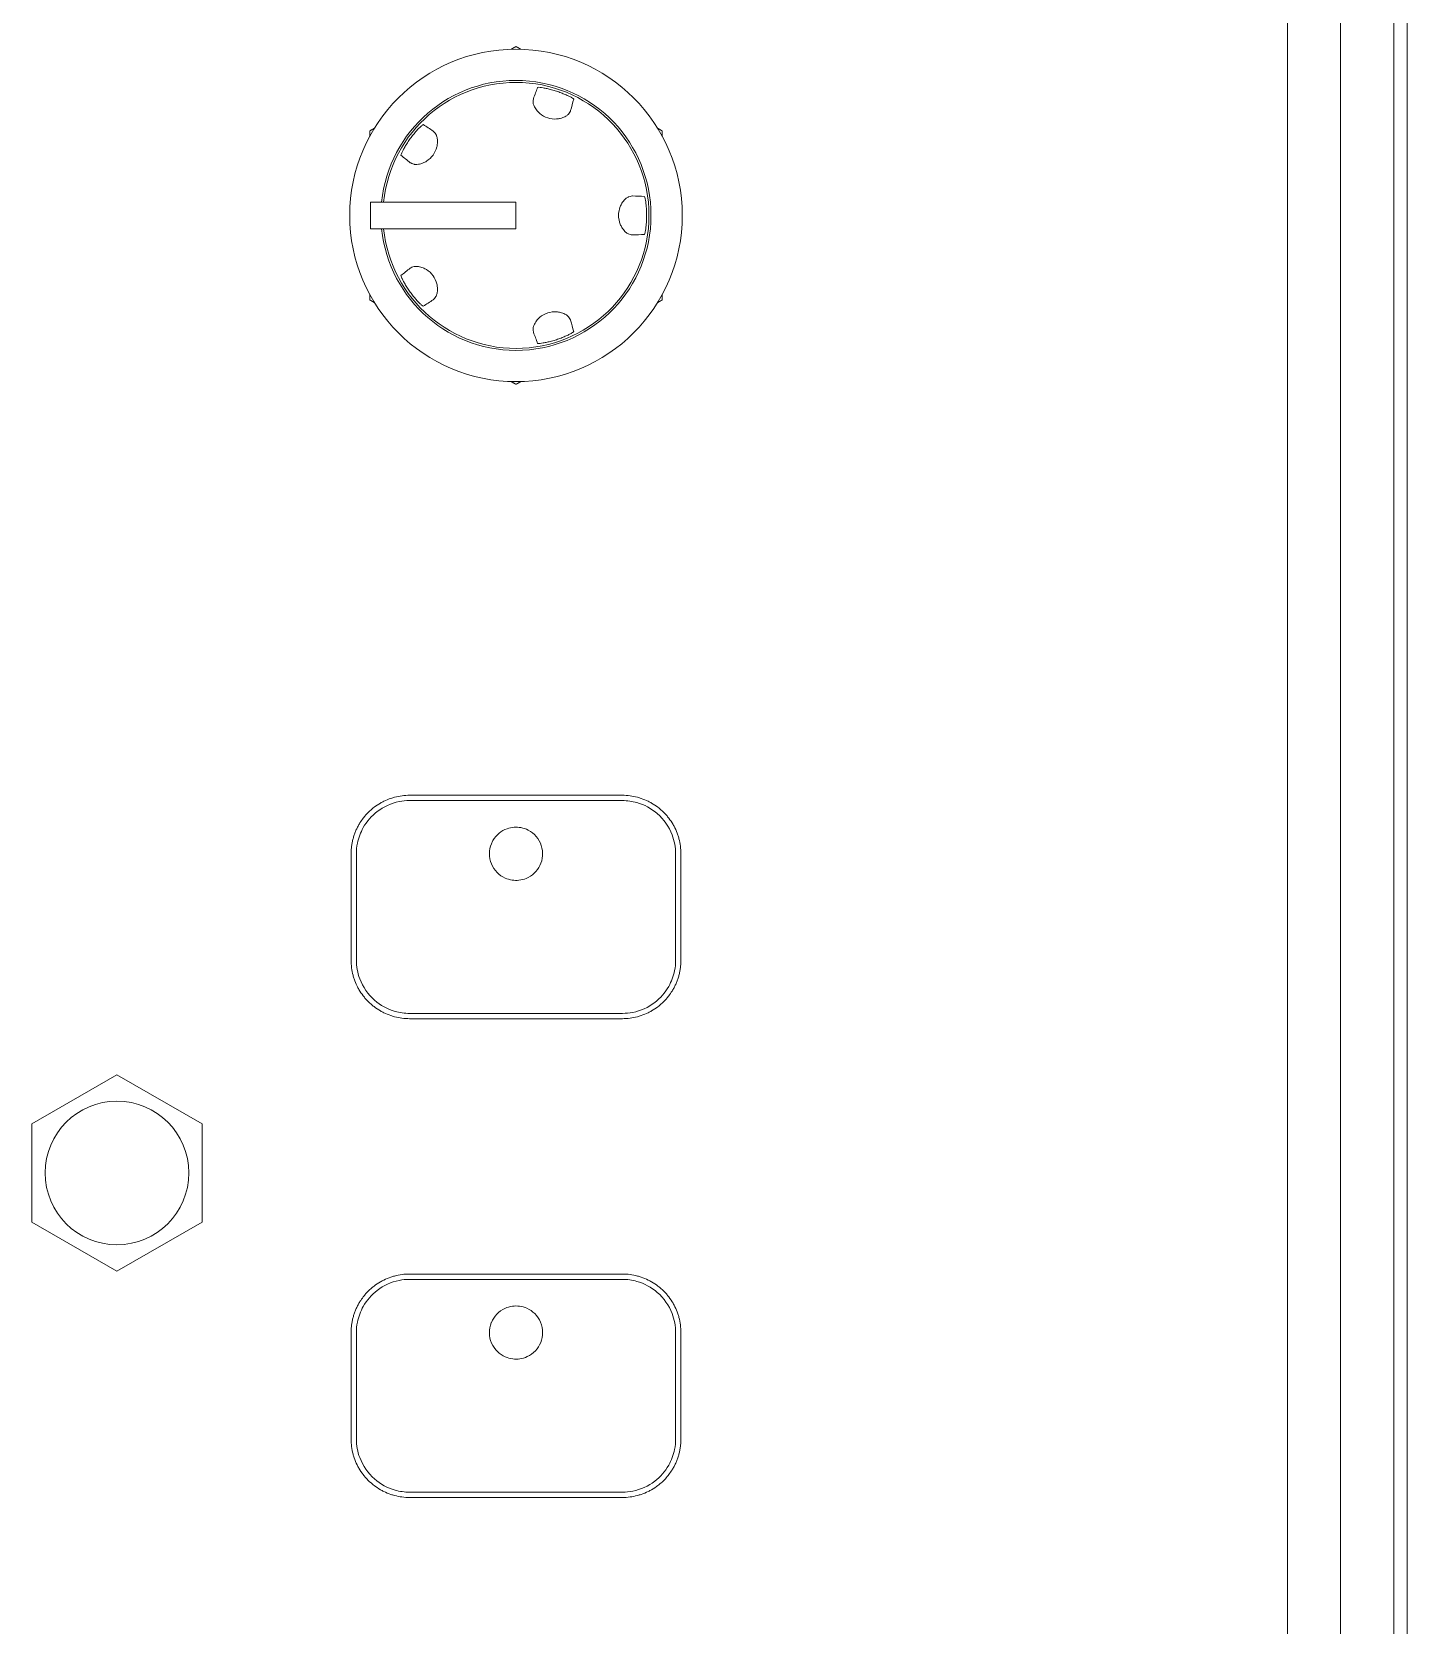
# Model space of a CAD drawing. Header units: millimetres. Extents: x 20 to 1660, y 4 to 1168.
# Drawn here: x 604.2 to 655.9, y 535.4 to 595.3 of the extents above; entities that cross this region are included whole.
import ezdxf

# ---------------------------------------------------------------- set-up
doc = ezdxf.new("R2010")
doc.units = ezdxf.units.MM
doc.header["$LTSCALE"] = 4
doc.layers.add('Visible Edges(A H Standard)', color=7, linetype='Continuous', lineweight=18)

msp = doc.modelspace()

# ---------------------------------------------------------------- linework, layer by layer
at = {"layer": 'Visible Edges(A H Standard)'}
for p, q in [((655.876, 743.055), (655.876, 257.055)), ((651.376, 718.855), (651.376, 270.484)), ((651.376, 718.855), (651.376, 270.484)), ((653.376, 270.484), (653.376, 718.855)), ((655.376, 718.855), (655.376, 270.484)), ((617.586, 588.855), (616.909, 588.855)), ((617.586, 588.855), (619.1, 588.855)), ((622.376, 588.855), (619.1, 588.855)), ((622.376, 588.855), (622.376, 587.855)), ((616.909, 587.855), (617.586, 587.855)), ((619.1, 587.855), (617.586, 587.855)), ((619.1, 587.855), (622.376, 587.855)), ((618.376, 566.555), (626.376, 566.555)), ((616.176, 560.355), (616.176, 564.355)), ((628.576, 564.355), (628.576, 560.355)), ((626.376, 558.155), (618.376, 558.155)), ((607.376, 556.05), (604.176, 554.202)), ((610.576, 554.202), (607.376, 556.05)), ((604.176, 554.202), (604.176, 550.507)), ((610.576, 550.507), (610.576, 554.202)), ((604.176, 550.507), (607.376, 548.659)), ((607.376, 548.659), (610.576, 550.507)), ((618.376, 548.555), (626.376, 548.555)), ((616.176, 542.355), (616.176, 546.355)), ((628.576, 546.355), (628.576, 542.355)), ((626.376, 540.155), (618.376, 540.155))]:
    msp.add_line(p, q, dxfattribs=at)
for centre, radius in [((622.376, 588.355), 6.25), ((607.376, 552.355), 2.7)]:
    msp.add_circle(centre, radius, dxfattribs=at)
for radius, start, end in [(5.075, 185.65405, 174.34595), (5, 185.73917, 174.26083)]:
    msp.add_arc((622.376, 588.355), radius, start, end, dxfattribs=at)
for points, weights in [([(622.197, 594.602), (622.286, 594.653), (622.376, 594.705)], [1.00858323073, 1.00441777344, 1]), ([(622.376, 594.705), (622.467, 594.653), (622.555, 594.602)], [1, 1.00441777344, 1.00858323073]), ([(616.876, 591.53), (616.967, 591.582), (617.055, 591.633)], [1, 1.00441777344, 1.00858323073]), ([(616.876, 591.323), (616.876, 591.426), (616.876, 591.53)], [1.00858323073, 1.00441777344, 1]), ([(627.697, 591.633), (627.786, 591.582), (627.876, 591.53)], [1.00858323073, 1.00441777344, 1]), ([(627.876, 591.53), (627.876, 591.426), (627.876, 591.323)], [1, 1.00441777344, 1.00858323073]), ([(616.909, 587.855), (616.911, 588.355), (616.909, 588.855)], [1.06425409617, 1.06914402258, 1.06425409617]), ([(616.876, 585.179), (616.876, 585.283), (616.876, 585.386)], [1, 1.00441777344, 1.00858323073]), ([(627.876, 585.386), (627.876, 585.283), (627.876, 585.179)], [1.00858323073, 1.00441777344, 1]), ([(617.055, 585.076), (616.967, 585.127), (616.876, 585.179)], [1.00858323073, 1.00441777344, 1]), ([(627.876, 585.179), (627.786, 585.127), (627.697, 585.076)], [1, 1.00441777344, 1.00858323073]), ([(622.376, 582.004), (622.286, 582.056), (622.197, 582.107)], [1, 1.00441777344, 1.00858323073]), ([(622.555, 582.107), (622.467, 582.056), (622.376, 582.004)], [1.00858323073, 1.00441777344, 1])]:
    msp.add_rational_spline(points, weights, degree=2, dxfattribs=at)
for points in [[(623.033, 592.75), (623.084, 592.889), (623.137, 593.029), (623.19, 593.167)], [(624.546, 592.726), (624.509, 592.583), (624.469, 592.438), (624.429, 592.296)], [(618.889, 591.769), (619.014, 591.69), (619.139, 591.607), (619.262, 591.525)], [(618.399, 590.337), (618.283, 590.428), (618.165, 590.522), (618.051, 590.616)], [(626.76, 589.088), (626.907, 589.083), (627.057, 589.076), (627.205, 589.067)], [(627.205, 587.642), (627.057, 587.633), (626.907, 587.626), (626.76, 587.621)], [(618.051, 586.093), (618.165, 586.187), (618.283, 586.281), (618.399, 586.372)], [(619.262, 585.184), (619.139, 585.102), (619.014, 585.02), (618.889, 584.94)], [(624.429, 584.413), (624.469, 584.271), (624.509, 584.126), (624.546, 583.983)], [(623.19, 583.542), (623.137, 583.68), (623.084, 583.821), (623.033, 583.959)]]:
    msp.add_open_spline(points, degree=3, dxfattribs=at)
for points, knots in [([(623.19, 593.167), (623.192, 593.172), (623.226, 593.172), (623.32, 593.162), (623.358, 593.156), (623.447, 593.141), (623.496, 593.132), (623.599, 593.109), (623.657, 593.095), (623.776, 593.063), (623.838, 593.045), (623.951, 593.008), (624.011, 592.987), (624.127, 592.942), (624.182, 592.92), (624.278, 592.878), (624.324, 592.856), (624.404, 592.816), (624.439, 592.798), (624.521, 592.751), (624.548, 592.731), (624.546, 592.726)], [0.0006679, 0.0006679, 0.0006679, 0.0006679, 0.0372711, 0.0372711, 0.0559066, 0.0559066, 0.0745421, 0.0745421, 0.0923267, 0.0923267, 0.1101113, 0.1101113, 0.1278958, 0.1278958, 0.1456804, 0.1456804, 0.1643159, 0.1643159, 0.1829514, 0.1829514, 0.2195546, 0.2195546, 0.2195546, 0.2195546]), ([(623.022, 592.596), (623.021, 592.631), (623.022, 592.662), (623.027, 592.724), (623.031, 592.746), (623.033, 592.75)], [-0.05311398, -0.05311398, -0.05311398, -0.05311398, -0.03239209, -0.03239209, -0.00022322, -0.00022322, -0.00022322, -0.00022322]), ([(624.347, 592.165), (624.338, 592.154), (624.328, 592.144), (624.293, 592.111), (624.254, 592.085), (624.167, 592.041), (624.101, 592.016), (623.999, 591.992), (623.947, 591.984), (623.798, 591.973), (623.67, 591.987), (623.465, 592.054), (623.353, 592.118), (623.239, 592.214), (623.202, 592.251), (623.134, 592.331), (623.094, 592.389), (623.05, 592.476), (623.034, 592.52), (623.025, 592.567), (623.023, 592.582), (623.022, 592.596)], [0.1111595, 0.1111595, 0.1111595, 0.1111595, 0.1181117, 0.1181117, 0.1346005, 0.1346005, 0.1549386, 0.1549386, 0.1687629, 0.1687629, 0.2011039, 0.2011039, 0.2334448, 0.2334448, 0.2472691, 0.2472691, 0.2676073, 0.2676073, 0.284096, 0.284096, 0.2910482, 0.2910482, 0.2910482, 0.2910482]), ([(624.429, 592.296), (624.428, 592.292), (624.418, 592.271), (624.385, 592.217), (624.368, 592.193), (624.347, 592.165)], [-0.06093533, -0.06093533, -0.06093533, -0.06093533, -0.03074397, -0.03074397, -0.01208171, -0.01208171, -0.01208171, -0.01208171]), ([(618.051, 590.616), (618.047, 590.619), (618.057, 590.651), (618.096, 590.737), (618.113, 590.772), (618.155, 590.852), (618.179, 590.896), (618.232, 590.987), (618.263, 591.037), (618.331, 591.141), (618.368, 591.194), (618.437, 591.29), (618.476, 591.341), (618.554, 591.437), (618.593, 591.483), (618.662, 591.561), (618.697, 591.598), (618.76, 591.662), (618.788, 591.689), (618.858, 591.753), (618.885, 591.772), (618.889, 591.769)], [0.0006679, 0.0006679, 0.0006679, 0.0006679, 0.0372711, 0.0372711, 0.0559066, 0.0559066, 0.0745421, 0.0745421, 0.0923267, 0.0923267, 0.1101113, 0.1101113, 0.1278958, 0.1278958, 0.1456804, 0.1456804, 0.1643159, 0.1643159, 0.1829514, 0.1829514, 0.2195546, 0.2195546, 0.2195546, 0.2195546]), ([(619.361, 591.406), (619.369, 591.395), (619.376, 591.382), (619.396, 591.338), (619.409, 591.293), (619.424, 591.197), (619.427, 591.126), (619.418, 591.021), (619.41, 590.97), (619.374, 590.825), (619.321, 590.708), (619.194, 590.533), (619.099, 590.446), (618.973, 590.368), (618.926, 590.344), (618.829, 590.303), (618.761, 590.284), (618.665, 590.269), (618.618, 590.267), (618.57, 590.273), (618.556, 590.276), (618.542, 590.279)], [0.1111595, 0.1111595, 0.1111595, 0.1111595, 0.1181117, 0.1181117, 0.1346005, 0.1346005, 0.1549386, 0.1549386, 0.1687629, 0.1687629, 0.2011039, 0.2011039, 0.2334448, 0.2334448, 0.2472691, 0.2472691, 0.2676073, 0.2676073, 0.284096, 0.284096, 0.2910482, 0.2910482, 0.2910482, 0.2910482]), ([(619.262, 591.525), (619.266, 591.522), (619.284, 591.505), (619.326, 591.454), (619.343, 591.432), (619.361, 591.406)], [-0.06206114, -0.06206114, -0.06206114, -0.06206114, -0.03034486, -0.03034486, -0.01319955, -0.01319955, -0.01319955, -0.01319955]), ([(618.542, 590.279), (618.509, 590.289), (618.481, 590.299), (618.423, 590.323), (618.403, 590.334), (618.399, 590.337)], [-0.05309937, -0.05309937, -0.05309937, -0.05309937, -0.03295823, -0.03295823, -0.00022322, -0.00022322, -0.00022322, -0.00022322]), ([(626.61, 587.658), (626.597, 587.663), (626.583, 587.669), (626.541, 587.693), (626.504, 587.722), (626.436, 587.79), (626.392, 587.846), (626.337, 587.936), (626.314, 587.983), (626.257, 588.121), (626.231, 588.247), (626.231, 588.462), (626.257, 588.588), (626.314, 588.726), (626.337, 588.773), (626.392, 588.863), (626.436, 588.919), (626.504, 588.987), (626.541, 589.016), (626.583, 589.04), (626.597, 589.046), (626.61, 589.051)], [0.1111595, 0.1111595, 0.1111595, 0.1111595, 0.1181117, 0.1181117, 0.1346005, 0.1346005, 0.1549386, 0.1549386, 0.1687629, 0.1687629, 0.2011039, 0.2011039, 0.2334448, 0.2334448, 0.2472691, 0.2472691, 0.2676073, 0.2676073, 0.284096, 0.284096, 0.2910482, 0.2910482, 0.2910482, 0.2910482]), ([(626.61, 589.051), (626.648, 589.065), (626.681, 589.074), (626.737, 589.086), (626.755, 589.089), (626.76, 589.088)], [-0.05262869, -0.05262869, -0.05262869, -0.05262869, -0.02950175, -0.02950175, -0.00022321, -0.00022321, -0.00022321, -0.00022321]), ([(627.205, 589.067), (627.21, 589.067), (627.221, 589.035), (627.24, 588.943), (627.246, 588.904), (627.26, 588.816), (627.266, 588.766), (627.276, 588.661), (627.281, 588.602), (627.287, 588.478), (627.288, 588.414), (627.288, 588.295), (627.287, 588.231), (627.281, 588.107), (627.276, 588.048), (627.266, 587.944), (627.26, 587.893), (627.246, 587.805), (627.24, 587.766), (627.221, 587.674), (627.21, 587.642), (627.205, 587.642)], [0.0006679, 0.0006679, 0.0006679, 0.0006679, 0.0372711, 0.0372711, 0.0559066, 0.0559066, 0.0745421, 0.0745421, 0.0923267, 0.0923267, 0.1101113, 0.1101113, 0.1278958, 0.1278958, 0.1456804, 0.1456804, 0.1643159, 0.1643159, 0.1829514, 0.1829514, 0.2195546, 0.2195546, 0.2195546, 0.2195546]), ([(626.76, 587.621), (626.755, 587.62), (626.737, 587.623), (626.681, 587.635), (626.648, 587.644), (626.61, 587.658)], [-0.05847695, -0.05847695, -0.05847695, -0.05847695, -0.02943165, -0.02943165, -0.00656288, -0.00656288, -0.00656288, -0.00656288]), ([(618.399, 586.372), (618.403, 586.375), (618.425, 586.387), (618.486, 586.412), (618.512, 586.421), (618.542, 586.43)], [-0.06217072, -0.06217072, -0.06217072, -0.06217072, -0.03027678, -0.03027678, -0.01330613, -0.01330613, -0.01330613, -0.01330613]), ([(618.542, 586.43), (618.556, 586.434), (618.57, 586.436), (618.618, 586.442), (618.665, 586.44), (618.761, 586.425), (618.829, 586.406), (618.926, 586.365), (618.973, 586.341), (619.099, 586.263), (619.194, 586.176), (619.321, 586.002), (619.374, 585.884), (619.41, 585.739), (619.418, 585.688), (619.427, 585.583), (619.424, 585.512), (619.409, 585.416), (619.396, 585.371), (619.376, 585.327), (619.369, 585.314), (619.361, 585.303)], [0.1111595, 0.1111595, 0.1111595, 0.1111595, 0.1181117, 0.1181117, 0.1346005, 0.1346005, 0.1549386, 0.1549386, 0.1687629, 0.1687629, 0.2011039, 0.2011039, 0.2334448, 0.2334448, 0.2472691, 0.2472691, 0.2676073, 0.2676073, 0.284096, 0.284096, 0.2910482, 0.2910482, 0.2910482, 0.2910482]), ([(618.889, 584.94), (618.885, 584.937), (618.858, 584.956), (618.788, 585.02), (618.76, 585.047), (618.697, 585.111), (618.662, 585.148), (618.593, 585.226), (618.554, 585.272), (618.476, 585.368), (618.437, 585.419), (618.368, 585.515), (618.331, 585.568), (618.263, 585.672), (618.232, 585.723), (618.179, 585.813), (618.155, 585.857), (618.113, 585.937), (618.096, 585.972), (618.057, 586.058), (618.047, 586.09), (618.051, 586.093)], [0.0006679, 0.0006679, 0.0006679, 0.0006679, 0.0372711, 0.0372711, 0.0559066, 0.0559066, 0.0745421, 0.0745421, 0.0923267, 0.0923267, 0.1101113, 0.1101113, 0.1278958, 0.1278958, 0.1456804, 0.1456804, 0.1643159, 0.1643159, 0.1829514, 0.1829514, 0.2195546, 0.2195546, 0.2195546, 0.2195546]), ([(619.361, 585.303), (619.342, 585.274), (619.323, 585.251), (619.282, 585.203), (619.266, 585.187), (619.262, 585.184)], [-0.05309813, -0.05309813, -0.05309813, -0.05309813, -0.03300995, -0.03300995, -0.00022322, -0.00022322, -0.00022322, -0.00022322]), ([(623.022, 584.113), (623.023, 584.127), (623.025, 584.142), (623.034, 584.189), (623.05, 584.233), (623.094, 584.32), (623.134, 584.378), (623.202, 584.458), (623.239, 584.495), (623.353, 584.591), (623.465, 584.655), (623.67, 584.722), (623.798, 584.736), (623.947, 584.725), (623.999, 584.717), (624.101, 584.693), (624.167, 584.668), (624.254, 584.624), (624.293, 584.598), (624.328, 584.565), (624.338, 584.555), (624.347, 584.544)], [0.1111595, 0.1111595, 0.1111595, 0.1111595, 0.1181117, 0.1181117, 0.1346005, 0.1346005, 0.1549386, 0.1549386, 0.1687629, 0.1687629, 0.2011039, 0.2011039, 0.2334448, 0.2334448, 0.2472691, 0.2472691, 0.2676073, 0.2676073, 0.284096, 0.284096, 0.2910482, 0.2910482, 0.2910482, 0.2910482]), ([(623.033, 583.959), (623.031, 583.964), (623.027, 583.986), (623.022, 584.05), (623.021, 584.08), (623.022, 584.113)], [-0.0612207, -0.0612207, -0.0612207, -0.0612207, -0.03055248, -0.03055248, -0.0123581, -0.0123581, -0.0123581, -0.0123581]), ([(624.347, 584.544), (624.368, 584.516), (624.385, 584.491), (624.418, 584.437), (624.428, 584.417), (624.429, 584.413)], [-0.05311043, -0.05311043, -0.05311043, -0.05311043, -0.0325253, -0.0325253, -0.00022322, -0.00022322, -0.00022322, -0.00022322]), ([(624.546, 583.983), (624.548, 583.978), (624.521, 583.958), (624.439, 583.911), (624.404, 583.893), (624.324, 583.853), (624.278, 583.831), (624.182, 583.789), (624.127, 583.767), (624.011, 583.722), (623.951, 583.701), (623.838, 583.665), (623.776, 583.646), (623.657, 583.614), (623.599, 583.6), (623.496, 583.577), (623.447, 583.568), (623.358, 583.553), (623.32, 583.548), (623.226, 583.537), (623.192, 583.537), (623.19, 583.542)], [0.0006679, 0.0006679, 0.0006679, 0.0006679, 0.0372711, 0.0372711, 0.0559066, 0.0559066, 0.0745421, 0.0745421, 0.0923267, 0.0923267, 0.1101113, 0.1101113, 0.1278958, 0.1278958, 0.1456804, 0.1456804, 0.1643159, 0.1643159, 0.1829514, 0.1829514, 0.2195546, 0.2195546, 0.2195546, 0.2195546]), ([(616.176, 564.355), (616.176, 564.402), (616.18, 564.498), (616.191, 564.618), (616.209, 564.737), (616.228, 564.832), (616.257, 564.948), (616.285, 565.04), (616.325, 565.153), (616.362, 565.242), (616.414, 565.35), (616.459, 565.435), (616.533, 565.559), (616.616, 565.678), (616.753, 565.845), (616.89, 565.981), (617.076, 566.134), (617.237, 566.241), (617.449, 566.353), (617.626, 566.426), (617.855, 566.496), (618.09, 566.542), (618.281, 566.555), (618.376, 566.555)], [0, 0, 0, 0, 0.0097787, 0.0195575, 0.0244468, 0.0342256, 0.0391149, 0.0488937, 0.0537831, 0.0635618, 0.0684512, 0.0782299, 0.0831193, 0.0977874, 0.1075661, 0.1271236, 0.1369023, 0.1564598, 0.1662385, 0.185796, 0.1955747, 0.2151322, 0.2346897, 0.2346897, 0.2346897, 0.2346897]), ([(618.376, 566.355), (618.244, 566.355), (618.111, 566.341), (617.686, 566.256), (617.402, 566.127), (616.947, 565.779), (616.767, 565.572), (616.531, 565.154), (616.457, 564.955), (616.389, 564.618), (616.376, 564.485), (616.376, 564.355)], [0, 0, 0, 0, 0.0298371, 0.0298371, 0.0979049, 0.0979049, 0.1579622, 0.1579622, 0.2051791, 0.2051791, 0.2346897, 0.2346897, 0.2346897, 0.2346897]), ([(626.376, 566.355), (625.048, 566.355), (623.712, 566.355), (621.04, 566.355), (619.705, 566.355), (618.376, 566.355)], [0, 0, 0, 0, 0.4, 0.4, 0.8, 0.8, 0.8, 0.8]), ([(626.376, 566.555), (626.472, 566.555), (626.663, 566.542), (626.899, 566.495), (627.128, 566.426), (627.305, 566.353), (627.517, 566.24), (627.677, 566.133), (627.864, 565.98), (628.001, 565.843), (628.153, 565.657), (628.26, 565.497), (628.374, 565.285), (628.448, 565.107), (628.517, 564.877), (628.564, 564.642), (628.576, 564.45), (628.576, 564.355)], [0, 0, 0, 0, 0.0195701, 0.0391401, 0.0489251, 0.0684952, 0.0782802, 0.0978503, 0.1076353, 0.1272054, 0.1369904, 0.1565605, 0.1663455, 0.1859156, 0.1957006, 0.2152706, 0.2348407, 0.2348407, 0.2348407, 0.2348407]), ([(628.376, 564.355), (628.376, 564.597), (628.331, 564.842), (628.128, 565.374), (627.935, 565.65), (627.465, 566.058), (627.2, 566.2), (626.743, 566.329), (626.559, 566.355), (626.376, 566.355)], [0, 0, 0, 0, 0.0547442, 0.0547442, 0.1278174, 0.1278174, 0.1936779, 0.1936779, 0.2348407, 0.2348407, 0.2348407, 0.2348407]), ([(621.451, 564.733), (621.467, 564.774), (621.487, 564.814), (621.569, 564.957), (621.648, 565.051), (621.832, 565.201), (621.933, 565.258), (622.127, 565.327), (622.216, 565.346), (622.391, 565.358), (622.477, 565.353), (622.656, 565.32), (622.749, 565.288), (622.949, 565.185), (623.05, 565.105), (623.22, 564.908), (623.285, 564.792), (623.368, 564.541), (623.384, 564.409), (623.364, 564.152), (623.33, 564.029), (623.222, 563.806), (623.149, 563.708), (622.971, 563.541), (622.868, 563.475), (622.67, 563.394), (622.579, 563.371), (622.403, 563.351), (622.319, 563.353), (622.142, 563.378), (622.051, 563.404), (621.855, 563.493), (621.754, 563.562), (621.576, 563.741), (621.502, 563.852), (621.401, 564.097), (621.375, 564.229), (621.377, 564.489), (621.403, 564.615), (621.451, 564.733)], [-0.6306267, -0.6306267, -0.6306267, -0.6306267, -0.6172996, -0.6172996, -0.5808041, -0.5808041, -0.5461197, -0.5461197, -0.5189782, -0.5189782, -0.4934301, -0.4934301, -0.4642286, -0.4642286, -0.4258839, -0.4258839, -0.3861092, -0.3861092, -0.3465197, -0.3465197, -0.308636, -0.308636, -0.2720413, -0.2720413, -0.235576, -0.235576, -0.2077414, -0.2077414, -0.1824835, -0.1824835, -0.1541456, -0.1541456, -0.1178607, -0.1178607, -0.0781853, -0.0781853, -0.038245, -0.038245, 0, 0, 0, 0]), ([(616.376, 564.355), (616.376, 564.022), (616.376, 563.689), (616.376, 563.022), (616.376, 562.688), (616.376, 562.355), (616.376, 562.021), (616.376, 561.687), (616.376, 561.02), (616.376, 560.687), (616.376, 560.355)], [0, 0, 0, 0, 0.1, 0.1, 0.2, 0.2, 0.2, 0.3, 0.3, 0.4, 0.4, 0.4, 0.4]), ([(628.376, 560.355), (628.376, 561.02), (628.376, 561.687), (628.376, 563.022), (628.376, 563.689), (628.376, 564.355)], [0, 0, 0, 0, 0.2, 0.2, 0.4, 0.4, 0.4, 0.4]), ([(618.376, 558.155), (618.281, 558.155), (618.089, 558.167), (617.854, 558.214), (617.625, 558.283), (617.448, 558.356), (617.236, 558.469), (617.075, 558.576), (616.888, 558.729), (616.752, 558.866), (616.599, 559.052), (616.492, 559.212), (616.379, 559.424), (616.305, 559.602), (616.236, 559.832), (616.189, 560.068), (616.176, 560.259), (616.176, 560.355)], [0, 0, 0, 0, 0.0195698, 0.0391395, 0.0489244, 0.0684941, 0.078279, 0.0978488, 0.1076336, 0.1272034, 0.1369883, 0.156558, 0.1663429, 0.1859126, 0.1956975, 0.2152673, 0.234837, 0.234837, 0.234837, 0.234837]), ([(616.376, 560.355), (616.376, 560.117), (616.419, 559.877), (616.618, 559.347), (616.809, 559.069), (617.28, 558.656), (617.547, 558.511), (618.007, 558.38), (618.193, 558.355), (618.376, 558.355)], [0, 0, 0, 0, 0.0536506, 0.0536506, 0.1269621, 0.1269621, 0.1933467, 0.1933467, 0.234837, 0.234837, 0.234837, 0.234837]), ([(626.376, 558.355), (626.507, 558.355), (626.639, 558.367), (627.064, 558.452), (627.348, 558.58), (627.805, 558.929), (627.984, 559.135), (628.221, 559.554), (628.296, 559.753), (628.363, 560.091), (628.376, 560.223), (628.376, 560.355)], [0, 0, 0, 0, 0.029538, 0.029538, 0.0977441, 0.0977441, 0.1578381, 0.1578381, 0.2051357, 0.2051357, 0.2346967, 0.2346967, 0.2346967, 0.2346967]), ([(628.576, 560.355), (628.576, 560.307), (628.573, 560.211), (628.561, 560.091), (628.544, 559.972), (628.525, 559.877), (628.496, 559.761), (628.468, 559.669), (628.427, 559.556), (628.391, 559.467), (628.339, 559.359), (628.294, 559.274), (628.219, 559.15), (628.137, 559.031), (627.999, 558.864), (627.863, 558.728), (627.677, 558.575), (627.516, 558.468), (627.304, 558.356), (627.126, 558.283), (626.897, 558.213), (626.663, 558.167), (626.472, 558.155), (626.376, 558.155)], [0, 0, 0, 0, 0.009779, 0.0195581, 0.0244476, 0.0342266, 0.0391161, 0.0488951, 0.0537847, 0.0635637, 0.0684532, 0.0782322, 0.0831217, 0.0977903, 0.1075693, 0.1271274, 0.1369064, 0.1564645, 0.1662435, 0.1858015, 0.1955806, 0.2151386, 0.2346967, 0.2346967, 0.2346967, 0.2346967]), ([(618.376, 558.355), (619.705, 558.355), (621.04, 558.355), (623.712, 558.355), (625.048, 558.355), (626.376, 558.355)], [0, 0, 0, 0, 0.4, 0.4, 0.8, 0.8, 0.8, 0.8]), ([(616.176, 546.355), (616.176, 546.402), (616.18, 546.498), (616.191, 546.618), (616.209, 546.737), (616.228, 546.832), (616.257, 546.948), (616.285, 547.04), (616.325, 547.153), (616.362, 547.242), (616.414, 547.35), (616.459, 547.435), (616.533, 547.559), (616.616, 547.678), (616.753, 547.845), (616.89, 547.981), (617.076, 548.134), (617.237, 548.241), (617.449, 548.353), (617.626, 548.426), (617.855, 548.496), (618.09, 548.542), (618.281, 548.555), (618.376, 548.555)], [0, 0, 0, 0, 0.0097787, 0.0195575, 0.0244468, 0.0342256, 0.0391149, 0.0488937, 0.0537831, 0.0635618, 0.0684512, 0.0782299, 0.0831193, 0.0977874, 0.1075661, 0.1271236, 0.1369023, 0.1564598, 0.1662385, 0.185796, 0.1955747, 0.2151322, 0.2346897, 0.2346897, 0.2346897, 0.2346897]), ([(618.376, 548.355), (618.244, 548.355), (618.111, 548.341), (617.686, 548.256), (617.402, 548.127), (616.947, 547.779), (616.767, 547.572), (616.531, 547.154), (616.457, 546.955), (616.389, 546.618), (616.376, 546.485), (616.376, 546.355)], [0, 0, 0, 0, 0.029837, 0.029837, 0.0979049, 0.0979049, 0.1579622, 0.1579622, 0.2051791, 0.2051791, 0.2346897, 0.2346897, 0.2346897, 0.2346897]), ([(626.376, 548.355), (625.048, 548.355), (623.712, 548.355), (621.04, 548.355), (619.705, 548.355), (618.376, 548.355)], [0, 0, 0, 0, 0.4, 0.4, 0.8, 0.8, 0.8, 0.8]), ([(626.376, 548.555), (626.472, 548.555), (626.663, 548.542), (626.899, 548.495), (627.128, 548.426), (627.305, 548.353), (627.517, 548.24), (627.677, 548.133), (627.864, 547.98), (628.001, 547.843), (628.153, 547.657), (628.26, 547.497), (628.374, 547.285), (628.448, 547.107), (628.517, 546.877), (628.564, 546.642), (628.576, 546.45), (628.576, 546.355)], [0, 0, 0, 0, 0.0195701, 0.0391401, 0.0489251, 0.0684952, 0.0782802, 0.0978503, 0.1076353, 0.1272054, 0.1369904, 0.1565605, 0.1663455, 0.1859156, 0.1957006, 0.2152706, 0.2348407, 0.2348407, 0.2348407, 0.2348407]), ([(628.376, 546.355), (628.376, 546.597), (628.331, 546.842), (628.128, 547.374), (627.935, 547.65), (627.465, 548.058), (627.2, 548.2), (626.743, 548.329), (626.559, 548.355), (626.376, 548.355)], [0, 0, 0, 0, 0.0547477, 0.0547477, 0.1278203, 0.1278203, 0.193679, 0.193679, 0.2348407, 0.2348407, 0.2348407, 0.2348407]), ([(621.451, 546.733), (621.498, 546.848), (621.567, 546.954), (621.741, 547.137), (621.845, 547.211), (622.05, 547.305), (622.145, 547.332), (622.33, 547.357), (622.419, 547.358), (622.603, 547.333), (622.697, 547.307), (622.894, 547.218), (622.994, 547.15), (623.173, 546.973), (623.248, 546.862), (623.35, 546.618), (623.377, 546.486), (623.376, 546.226), (623.352, 546.1), (623.258, 545.867), (623.192, 545.763), (623.021, 545.579), (622.916, 545.503), (622.711, 545.407), (622.616, 545.379), (622.43, 545.352), (622.34, 545.351), (622.156, 545.374), (622.063, 545.4), (621.865, 545.487), (621.765, 545.554), (621.585, 545.729), (621.509, 545.839), (621.405, 546.083), (621.377, 546.214), (621.375, 546.475), (621.399, 546.602), (621.446, 546.721), (621.447, 546.725), (621.449, 546.729), (621.451, 546.733)], [-0.6294004, -0.6294004, -0.6294004, -0.6294004, -0.5917838, -0.5917838, -0.5536769, -0.5536769, -0.5241421, -0.5241421, -0.4975792, -0.4975792, -0.4684977, -0.4684977, -0.4325473, -0.4325473, -0.3927945, -0.3927945, -0.3528703, -0.3528703, -0.3145826, -0.3145826, -0.2775669, -0.2775669, -0.2392139, -0.2392139, -0.2095961, -0.2095961, -0.1827301, -0.1827301, -0.1539245, -0.1539245, -0.1180628, -0.1180628, -0.0783658, -0.0783658, -0.0383964, -0.0383964, 0, 0, 0, 0.001313, 0.001313, 0.001313, 0.001313]), ([(616.376, 546.355), (616.376, 546.022), (616.376, 545.689), (616.376, 545.022), (616.376, 544.688), (616.376, 544.355), (616.376, 544.021), (616.376, 543.687), (616.376, 543.02), (616.376, 542.687), (616.376, 542.355)], [0, 0, 0, 0, 0.1, 0.1, 0.2, 0.2, 0.2, 0.3, 0.3, 0.4, 0.4, 0.4, 0.4]), ([(628.376, 542.355), (628.376, 543.02), (628.376, 543.687), (628.376, 545.022), (628.376, 545.689), (628.376, 546.355)], [0, 0, 0, 0, 0.2, 0.2, 0.4, 0.4, 0.4, 0.4]), ([(618.376, 540.155), (618.281, 540.155), (618.089, 540.167), (617.854, 540.214), (617.625, 540.283), (617.448, 540.356), (617.236, 540.469), (617.075, 540.576), (616.888, 540.729), (616.752, 540.866), (616.599, 541.052), (616.492, 541.212), (616.379, 541.424), (616.305, 541.602), (616.236, 541.832), (616.189, 542.068), (616.176, 542.259), (616.176, 542.355)], [0, 0, 0, 0, 0.0195698, 0.0391395, 0.0489244, 0.0684941, 0.078279, 0.0978488, 0.1076336, 0.1272034, 0.1369883, 0.156558, 0.1663429, 0.1859126, 0.1956975, 0.2152673, 0.234837, 0.234837, 0.234837, 0.234837]), ([(616.376, 542.355), (616.376, 542.117), (616.419, 541.877), (616.618, 541.347), (616.809, 541.069), (617.28, 540.656), (617.547, 540.511), (618.007, 540.38), (618.193, 540.355), (618.376, 540.355)], [0, 0, 0, 0, 0.0536541, 0.0536541, 0.1269651, 0.1269651, 0.1933478, 0.1933478, 0.234837, 0.234837, 0.234837, 0.234837]), ([(626.376, 540.355), (626.507, 540.355), (626.639, 540.367), (627.064, 540.452), (627.348, 540.58), (627.805, 540.929), (627.984, 541.135), (628.221, 541.554), (628.296, 541.753), (628.363, 542.091), (628.376, 542.223), (628.376, 542.355)], [0, 0, 0, 0, 0.0295379, 0.0295379, 0.0977441, 0.0977441, 0.1578381, 0.1578381, 0.2051357, 0.2051357, 0.2346967, 0.2346967, 0.2346967, 0.2346967]), ([(628.576, 542.355), (628.576, 542.307), (628.573, 542.211), (628.561, 542.091), (628.544, 541.972), (628.525, 541.877), (628.496, 541.761), (628.468, 541.669), (628.427, 541.556), (628.391, 541.467), (628.339, 541.359), (628.294, 541.274), (628.219, 541.15), (628.137, 541.031), (627.999, 540.864), (627.863, 540.728), (627.677, 540.575), (627.516, 540.468), (627.304, 540.356), (627.126, 540.283), (626.897, 540.213), (626.663, 540.167), (626.472, 540.155), (626.376, 540.155)], [0, 0, 0, 0, 0.009779, 0.0195581, 0.0244476, 0.0342266, 0.0391161, 0.0488951, 0.0537847, 0.0635637, 0.0684532, 0.0782322, 0.0831217, 0.0977903, 0.1075693, 0.1271274, 0.1369064, 0.1564645, 0.1662435, 0.1858015, 0.1955806, 0.2151386, 0.2346967, 0.2346967, 0.2346967, 0.2346967]), ([(618.376, 540.355), (619.705, 540.355), (621.04, 540.355), (623.712, 540.355), (625.048, 540.355), (626.376, 540.355)], [0, 0, 0, 0, 0.4, 0.4, 0.8, 0.8, 0.8, 0.8])]:
    msp.add_open_spline(points, degree=3, knots=knots, dxfattribs=at)

doc.saveas('drawing.dxf')
